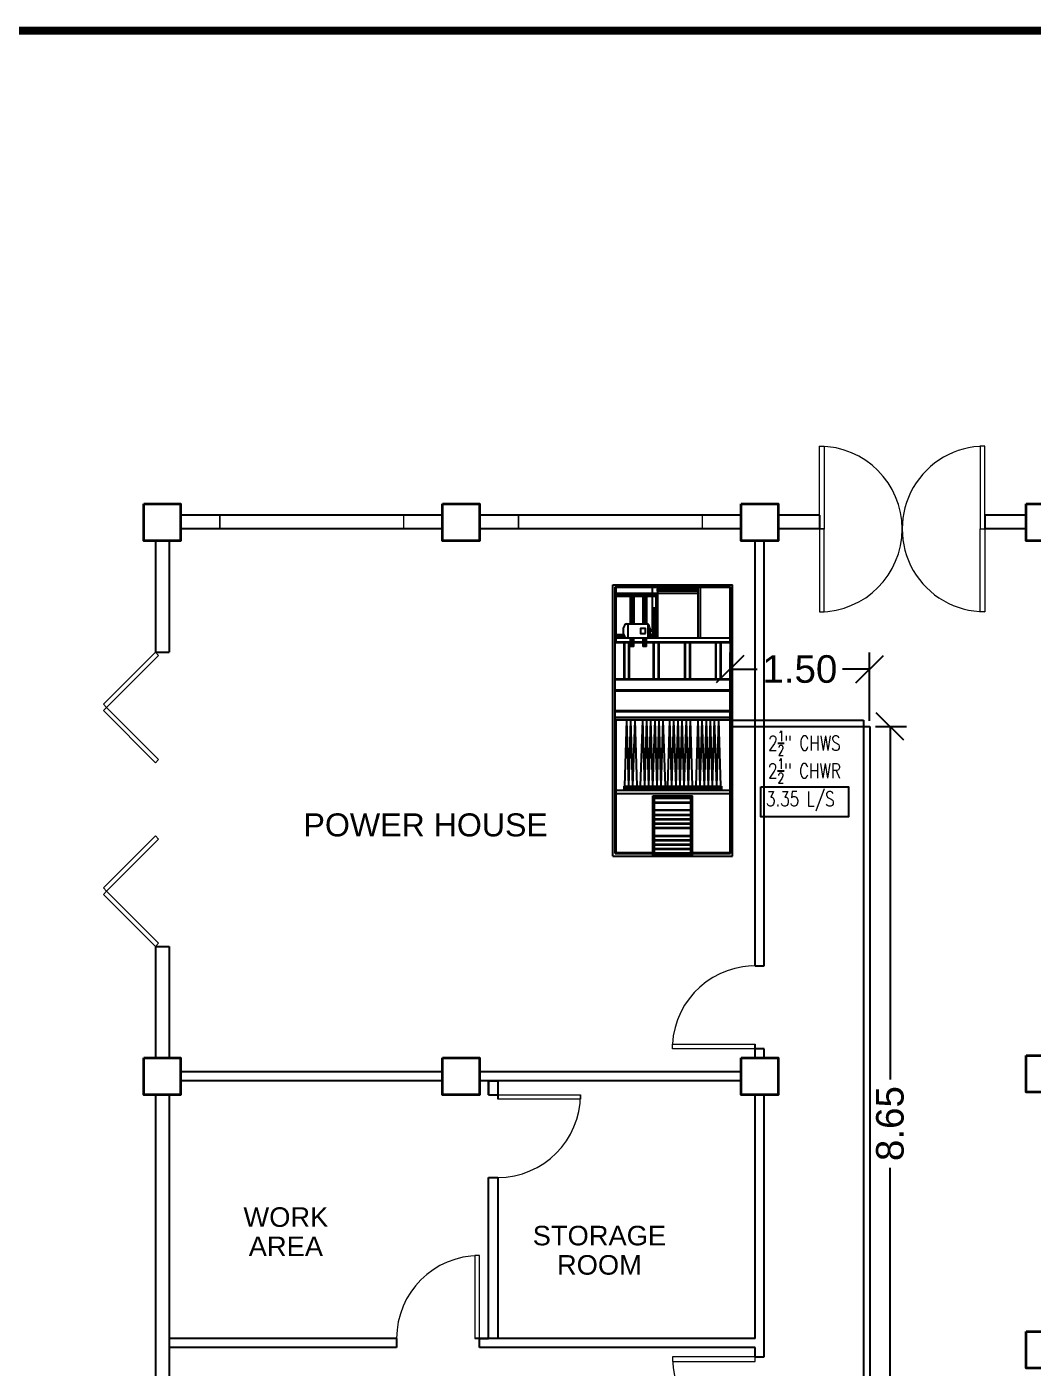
# Model space of a CAD drawing. Header units: millimetres. Extents: x 5 to 598, y 3 to 339.
# Drawn here: x 134.86 to 145.81, y 211.83 to 226.42 of the extents above; entities that cross this region are included whole.
import ezdxf

# ---------------------------------------------------------------- set-up
doc = ezdxf.new("R2010")
doc.units = ezdxf.units.MM
doc.header["$MEASUREMENT"] = 0
for name, color, linetype in [('EQP', 7, 'Continuous'), ('fcu line', 7, 'Continuous'), ('fcu return', 7, 'Continuous'), ('label', 7, 'Continuous'), ('pipe dimension', 7, 'Continuous'), ('pipe label', 7, 'Continuous'), ('template', 7, 'Continuous')]:
    doc.layers.add(name, color=color, linetype=linetype)
doc.styles.add('Arch-Dim', font='simplex.shx', dxfattribs={"width": 0.75})
doc.styles.get("Standard").update_dxf_attribs({"font": 'arial.ttf'})
doc.styles.add('SWISSLT175', font='swissl.ttf', dxfattribs={"height": 0.175})
doc.dimstyles.new('Copy of dimension', dxfattribs={"dimtxt": 0.3, "dimasz": 0.3, "dimexe": 0.18, "dimexo": 0.0625, "dimgap": 0.09, "dimtad": 0, "dimzin": 0, "dimdsep": 46, "dimtxsty": 'Standard', "dimblk": 'OBLIQUE', "dimcen": 0.09, "dimclrd": 256, "dimclre": 256, "dimclrt": 256, "dimadec": 0, "dimazin": 0, "dimtfac": 1, "dimtofl": 0, "dimtmove": 0, "dimatfit": 3, "dimldrblk": 'OBLIQUE', "dimfxl": 1, "dimtolj": 1, "dimtzin": 0, "dimarcsym": 0})

# ---------------------------------------------------------------- blocks, each defined once
blk = doc.blocks.new('_Oblique')
at = {"color": 0, "linetype": 'ByBlock', "lineweight": -2}
blk.add_line((-0.5, -0.5), (0.5, 0.5), dxfattribs=at)
blk = doc.blocks.new('*D10')
at = {"layer": 'Defpoints', "color": 0, "linetype": 'Continuous', "transparency": 16777216}
for p in [(144.033, 219.435), (142.515, 218.812), (144.033, 218.812)]:
    blk.add_point(p, dxfattribs=at)
at = {"layer": 'pipe dimension', "lineweight": -2, "transparency": 16777216}
for p, q in [((142.515, 218.875), (142.515, 219.615)), ((144.033, 218.875), (144.033, 219.615)), ((142.515, 219.435), (142.809, 219.435)), ((144.033, 219.435), (143.739, 219.435))]:
    blk.add_line(p, q, dxfattribs=at)
at = {"layer": 'pipe dimension', "linetype": 'Continuous', "lineweight": -2, "transparency": 16777216, "xscale": 0.3, "yscale": 0.3, "zscale": 0.3, "rotation": 180}
blk.add_blockref('_Oblique', (142.515, 219.435), dxfattribs=at)
at = {"layer": 'pipe dimension', "linetype": 'Continuous', "lineweight": -2, "transparency": 16777216, "xscale": 0.3, "yscale": 0.3, "zscale": 0.3}
blk.add_blockref('_Oblique', (144.033, 219.435), dxfattribs=at)
at = {"layer": 'pipe dimension', "linetype": 'Continuous', "lineweight": 25, "transparency": 16777216, "insert": (143.274, 219.435), "char_height": 0.3, "attachment_point": 5}
blk.add_mtext('\\A1;1.50', dxfattribs=at)
blk = doc.blocks.new('*D11')
at = {"layer": 'Defpoints', "color": 0, "linetype": 'Continuous', "transparency": 16777216}
for p in [(144.033, 218.812), (144.033, 210.174), (144.255, 210.174)]:
    blk.add_point(p, dxfattribs=at)
at = {"layer": 'pipe dimension', "lineweight": -2, "transparency": 16777216}
for p, q in [((144.096, 218.812), (144.435, 218.812)), ((144.255, 218.812), (144.255, 214.974)), ((144.255, 210.174), (144.255, 214.012)), ((144.096, 210.174), (144.435, 210.174))]:
    blk.add_line(p, q, dxfattribs=at)
at = {"layer": 'pipe dimension', "linetype": 'Continuous', "lineweight": -2, "transparency": 16777216, "xscale": 0.3, "yscale": 0.3, "zscale": 0.3}
for p, rotation in [((144.255, 218.812), 90), ((144.255, 210.174), 270)]:
    blk.add_blockref('_Oblique', p, dxfattribs=dict(at, rotation=rotation))
at = {"layer": 'pipe dimension', "linetype": 'Continuous', "lineweight": 25, "transparency": 16777216, "insert": (144.255, 214.493), "char_height": 0.3, "attachment_point": 5, "rotation": 90}
blk.add_mtext('\\A1;8.65', dxfattribs=at)

msp = doc.modelspace()

# ---------------------------------------------------------------- hatches: boundary and pattern name
at = {"layer": 'EQP'}
for points in [[(141.726, 220.31), (142.164, 220.31), (142.164, 220.283), (141.726, 220.283)], [(141.697, 220.101), (141.697, 219.793), (141.677, 219.793), (141.677, 220.101)]]:
    msp.add_hatch(color=256, dxfattribs=at).paths.add_polyline_path(points)

# ---------------------------------------------------------------- linework, layer by layer
at = {"color": 8, "lineweight": 13}
for p, q in [((143.487, 220.96), (143.487, 221.86)), ((143.487, 221.86), (143.537, 221.86)), ((143.537, 221.86), (143.537, 220.959)), ((145.287, 221.86), (145.237, 221.86)), ((145.237, 221.86), (145.237, 220.96)), ((145.287, 220.96), (145.287, 221.86)), ((143.487, 220.96), (143.487, 220.06)), ((143.487, 220.96), (143.537, 220.96)), ((143.537, 220.96), (143.487, 220.96)), ((143.487, 220.909), (143.487, 220.059)), ((143.537, 220.06), (143.537, 220.96)), ((145.237, 220.06), (145.237, 220.96)), ((145.237, 220.96), (145.287, 220.96)), ((145.237, 220.96), (145.287, 220.96)), ((145.287, 221.01), (145.287, 220.91)), ((145.287, 220.96), (145.287, 220.06)), ((145.287, 220.91), (145.287, 220.06)), ((143.487, 220.06), (143.537, 220.06)), ((145.287, 220.06), (145.237, 220.06)), ((141.887, 215.357), (142.787, 215.357)), ((141.887, 215.307), (141.887, 215.357)), ((142.787, 215.307), (141.887, 215.307)), ((139.987, 214.807), (140.887, 214.807)), ((140.887, 214.757), (139.987, 214.757)), ((140.887, 214.807), (140.887, 214.757)), ((139.737, 213.057), (139.737, 212.157)), ((139.787, 213.057), (139.737, 213.057)), ((139.787, 212.157), (139.787, 213.057)), ((141.887, 211.957), (141.887, 211.907)), ((142.787, 211.957), (141.887, 211.957)), ((141.887, 211.907), (142.787, 211.907)), ((142.787, 211.907), (142.787, 211.957))]:
    msp.add_line(p, q, dxfattribs=at)
at = {"color": 8, "lineweight": 25}
for p, q in [((139.387, 221.11), (136.537, 221.11)), ((142.637, 221.11), (139.787, 221.11)), ((143.487, 221.11), (143.037, 221.11)), ((143.487, 221.11), (143.037, 221.11)), ((143.487, 221.11), (143.487, 220.96)), ((145.737, 221.11), (145.287, 221.11)), ((145.737, 221.11), (145.287, 221.11)), ((145.287, 221.11), (145.287, 220.96)), ((139.387, 220.96), (136.537, 220.96)), ((142.637, 220.96), (139.787, 220.96)), ((143.487, 220.96), (143.037, 220.96)), ((145.737, 220.96), (145.287, 220.96)), ((136.262, 220.832), (136.262, 219.62)), ((136.262, 220.832), (136.262, 219.62)), ((136.412, 220.832), (136.412, 219.62)), ((142.787, 216.207), (142.787, 220.832)), ((142.887, 216.207), (142.887, 220.832)), ((136.262, 219.62), (136.412, 219.62)), ((136.262, 216.42), (136.262, 215.207)), ((136.262, 216.42), (136.262, 215.207)), ((136.262, 216.42), (136.412, 216.42)), ((136.412, 216.42), (136.412, 215.207)), ((142.787, 215.207), (142.787, 215.357)), ((142.887, 215.307), (142.787, 215.307)), ((142.887, 215.207), (142.887, 215.307)), ((139.387, 215.057), (136.537, 215.057)), ((142.637, 215.057), (139.787, 215.057)), ((139.387, 214.957), (136.537, 214.957)), ((142.637, 214.957), (139.787, 214.957)), ((139.887, 214.957), (139.987, 214.957)), ((139.887, 214.807), (139.887, 214.957)), ((139.887, 214.957), (139.887, 214.807)), ((139.987, 214.957), (139.987, 214.757)), ((136.262, 214.807), (136.262, 209.207)), ((136.412, 214.807), (136.412, 209.207)), ((139.887, 214.807), (139.987, 214.807)), ((142.787, 212.157), (142.787, 214.807)), ((142.887, 211.957), (142.887, 214.807)), ((139.887, 212.157), (139.887, 213.907)), ((139.887, 213.907), (139.987, 213.907)), ((139.987, 213.907), (139.987, 212.157)), ((138.887, 212.157), (136.412, 212.157)), ((138.887, 212.157), (138.887, 212.057)), ((142.787, 212.157), (139.737, 212.157)), ((139.787, 212.157), (139.887, 212.157)), ((139.787, 212.057), (139.787, 212.157)), ((138.887, 212.057), (136.412, 212.057)), ((142.787, 212.057), (139.787, 212.057)), ((142.787, 211.957), (142.787, 212.057)), ((142.787, 211.957), (142.887, 211.957))]:
    msp.add_line(p, q, dxfattribs=at)
at = {"color": 8, "lineweight": 9}
for p, q in [((136.962, 221.11), (136.962, 220.96)), ((138.962, 221.11), (138.962, 220.96)), ((141.212, 221.11), (140.212, 221.11)), ((140.212, 221.11), (140.212, 220.96)), ((141.212, 221.11), (142.212, 221.11)), ((142.212, 221.11), (142.212, 220.96))]:
    msp.add_line(p, q, dxfattribs=at)
at = {"color": 8, "lineweight": -2}
msp.add_line((142.787, 216.207), (142.887, 216.207), dxfattribs=at)
at = {"color": 8, "lineweight": 35}
for points in [[(136.137, 221.232), (136.537, 221.232), (136.537, 220.832), (136.137, 220.832)], [(139.387, 221.232), (139.787, 221.232), (139.787, 220.832), (139.387, 220.832)], [(142.637, 221.232), (143.037, 221.232), (143.037, 220.832), (142.637, 220.832)], [(145.737, 221.232), (146.137, 221.232), (146.137, 220.832), (145.737, 220.832)], [(136.137, 215.207), (136.537, 215.207), (136.537, 214.807), (136.137, 214.807)], [(139.387, 215.207), (139.787, 215.207), (139.787, 214.807), (139.387, 214.807)], [(142.637, 215.207), (143.037, 215.207), (143.037, 214.807), (142.637, 214.807)], [(145.737, 215.233), (146.137, 215.233), (146.137, 214.833), (145.737, 214.833)], [(145.737, 212.233), (146.137, 212.233), (146.137, 211.833), (145.737, 211.833)]]:
    msp.add_lwpolyline(points, close=True, dxfattribs=at)
at = {"color": 8, "lineweight": 9}
for points in [[(136.962, 221.11), (138.962, 221.11), (138.962, 220.96), (136.962, 220.96)], [(140.212, 221.11), (142.212, 221.11), (142.212, 220.96), (140.212, 220.96)]]:
    msp.add_lwpolyline(points, close=True, dxfattribs=at)
at = {"color": 8, "lineweight": 13}
for points in [[(136.298, 219.585), (136.262, 219.62), (135.697, 219.054), (135.732, 219.019)], [(136.298, 218.453), (136.262, 218.418), (135.697, 218.984), (135.732, 219.019)], [(136.298, 217.587), (136.262, 217.622), (135.697, 217.056), (135.732, 217.021)], [(136.298, 216.455), (136.262, 216.42), (135.697, 216.986), (135.732, 217.021)]]:
    msp.add_lwpolyline(points, close=True, dxfattribs=at)
for centre, radius, start, end in [((143.487, 220.959), 0.9, 270.0079, 90), ((145.287, 220.96), 0.9, 90, 270.0009), ((142.787, 215.307), 0.901, 86.8202, 176.8202), ((139.987, 214.807), 0.9, 270, 0), ((139.787, 212.157), 0.9, 90, 180), ((142.787, 211.957), 0.9, 181.5911, 271.5911)]:
    msp.add_arc(centre, radius, start, end, dxfattribs=at)
at = {"layer": 'EQP'}
for p, q in [((141.241, 220.353), (142.541, 220.353)), ((141.241, 217.403), (141.241, 220.353)), ((141.266, 220.33), (142.519, 220.33)), ((141.266, 217.431), (141.266, 220.33)), ((141.726, 220.322), (141.272, 220.322)), ((141.272, 220.322), (141.272, 219.729)), ((141.667, 220.322), (141.667, 220.258)), ((141.726, 220.322), (141.726, 219.775)), ((142.511, 220.322), (142.164, 220.322)), ((142.164, 220.322), (142.164, 219.775)), ((142.189, 220.322), (142.189, 219.775)), ((142.511, 220.322), (142.511, 219.729)), ((142.519, 217.431), (142.519, 220.33)), ((142.541, 217.403), (142.541, 220.353)), ((142.164, 220.258), (141.272, 220.258)), ((141.428, 220.246), (141.272, 220.246)), ((141.428, 220.243), (141.272, 220.243)), ((141.428, 220.227), (141.272, 220.227)), ((141.428, 220.258), (141.428, 219.928)), ((141.447, 219.928), (141.447, 220.258)), ((141.449, 219.928), (141.449, 220.258)), ((141.468, 220.258), (141.468, 219.928)), ((141.567, 220.246), (141.468, 220.246)), ((141.567, 220.243), (141.468, 220.243)), ((141.567, 220.227), (141.468, 220.227)), ((141.567, 220.258), (141.567, 219.928)), ((141.586, 219.928), (141.586, 220.258)), ((141.588, 219.928), (141.588, 220.258)), ((141.607, 220.258), (141.607, 219.928)), ((141.706, 220.246), (141.607, 220.246)), ((141.706, 220.243), (141.607, 220.243)), ((141.706, 220.227), (141.607, 220.227)), ((141.667, 220.227), (141.667, 219.859)), ((141.706, 220.258), (141.706, 219.775)), ((141.353, 219.881), (141.353, 219.822)), ((141.353, 219.881), (141.353, 219.822)), ((141.388, 219.928), (141.621, 219.928)), ((141.404, 219.928), (141.404, 219.775)), ((141.404, 219.928), (141.404, 219.775)), ((141.404, 219.928), (141.621, 219.928)), ((141.621, 219.928), (141.621, 219.775)), ((141.621, 219.928), (141.621, 219.775)), ((141.641, 219.881), (141.641, 219.822)), ((141.641, 219.881), (141.641, 219.822)), ((141.677, 219.859), (141.641, 219.859)), ((141.428, 219.729), (141.266, 219.729)), ((141.272, 219.812), (141.355, 219.812)), ((141.272, 219.806), (141.358, 219.806)), ((141.272, 219.802), (141.36, 219.802)), ((141.272, 219.793), (141.366, 219.793)), ((141.272, 219.775), (142.511, 219.775)), ((141.428, 219.721), (141.272, 219.721)), ((141.361, 219.327), (141.361, 219.721)), ((141.368, 219.327), (141.368, 219.721)), ((141.415, 219.327), (141.415, 219.721)), ((141.422, 219.327), (141.422, 219.721)), ((141.428, 219.775), (141.428, 219.682)), ((141.447, 219.682), (141.447, 219.775)), ((141.449, 219.682), (141.449, 219.775)), ((141.468, 219.682), (141.468, 219.775)), ((141.567, 219.729), (141.468, 219.729)), ((141.567, 219.721), (141.468, 219.721)), ((141.567, 219.775), (141.567, 219.682)), ((141.586, 219.682), (141.586, 219.775)), ((141.588, 219.682), (141.588, 219.775)), ((141.607, 219.682), (141.607, 219.775)), ((142.519, 219.729), (141.607, 219.729)), ((142.513, 219.721), (141.607, 219.721)), ((141.706, 219.793), (141.634, 219.793)), ((141.706, 219.802), (141.637, 219.802)), ((141.706, 219.806), (141.638, 219.806)), ((141.706, 219.812), (141.64, 219.812)), ((141.677, 219.844), (141.641, 219.844)), ((141.683, 219.327), (141.683, 219.721)), ((141.69, 219.327), (141.69, 219.721)), ((141.736, 219.327), (141.736, 219.721)), ((141.744, 219.327), (141.744, 219.721)), ((142.022, 219.327), (142.022, 219.721)), ((142.029, 219.327), (142.029, 219.721)), ((142.076, 219.327), (142.076, 219.721)), ((142.083, 219.327), (142.083, 219.721)), ((142.358, 219.327), (142.358, 219.721)), ((142.365, 219.327), (142.365, 219.721)), ((142.412, 219.327), (142.412, 219.721)), ((142.419, 219.327), (142.419, 219.721)), ((141.468, 219.682), (141.428, 219.682)), ((141.607, 219.682), (141.567, 219.682)), ((142.519, 219.327), (141.266, 219.327)), ((142.519, 219.318), (141.266, 219.318)), ((142.519, 219.206), (141.266, 219.206)), ((142.519, 219.198), (141.272, 219.198)), ((142.519, 219.196), (141.272, 219.196)), ((142.519, 218.981), (141.266, 218.981)), ((142.519, 218.973), (141.272, 218.973)), ((142.519, 218.91), (141.266, 218.91)), ((142.519, 218.907), (141.266, 218.907)), ((142.519, 218.971), (141.272, 218.971)), ((141.272, 218.883), (141.272, 217.441)), ((142.513, 218.882), (141.272, 218.882)), ((141.368, 218.164), (141.391, 218.882)), ((141.413, 218.164), (141.391, 218.882)), ((141.413, 218.164), (141.436, 218.882)), ((141.458, 218.164), (141.436, 218.882)), ((141.458, 218.164), (141.481, 218.882)), ((141.503, 218.164), (141.481, 218.882)), ((141.541, 218.164), (141.564, 218.882)), ((141.586, 218.164), (141.564, 218.882)), ((141.586, 218.164), (141.608, 218.882)), ((141.631, 218.164), (141.608, 218.882)), ((141.631, 218.164), (141.653, 218.882)), ((141.676, 218.164), (141.653, 218.882)), ((141.676, 218.164), (141.698, 218.882)), ((141.721, 218.164), (141.698, 218.882)), ((141.721, 218.164), (141.743, 218.882)), ((141.766, 218.164), (141.743, 218.882)), ((141.766, 218.164), (141.788, 218.882)), ((141.811, 218.164), (141.788, 218.882)), ((141.837, 218.164), (141.86, 218.882)), ((141.882, 218.164), (141.86, 218.882)), ((141.882, 218.164), (141.904, 218.882)), ((141.927, 218.164), (141.904, 218.882)), ((141.927, 218.164), (141.949, 218.882)), ((141.972, 218.164), (141.949, 218.882)), ((141.972, 218.164), (141.994, 218.882)), ((142.017, 218.164), (141.994, 218.882)), ((142.017, 218.164), (142.039, 218.882)), ((142.062, 218.164), (142.039, 218.882)), ((142.062, 218.164), (142.084, 218.882)), ((142.107, 218.164), (142.084, 218.882)), ((142.145, 218.164), (142.167, 218.882)), ((142.19, 218.164), (142.167, 218.882)), ((142.19, 218.164), (142.212, 218.882)), ((142.235, 218.164), (142.212, 218.882)), ((142.235, 218.164), (142.257, 218.882)), ((142.28, 218.164), (142.257, 218.882)), ((142.28, 218.164), (142.302, 218.882)), ((142.324, 218.164), (142.302, 218.882)), ((142.324, 218.164), (142.347, 218.882)), ((142.369, 218.164), (142.347, 218.882)), ((142.369, 218.164), (142.392, 218.882)), ((142.414, 218.164), (142.392, 218.882)), ((142.513, 218.883), (142.513, 217.441)), ((142.513, 218.116), (141.272, 218.116)), ((141.358, 218.164), (142.423, 218.164)), ((141.358, 218.164), (141.358, 218.116)), ((141.358, 218.149), (142.423, 218.149)), ((141.358, 218.129), (142.423, 218.129)), ((141.522, 218.164), (141.522, 218.116)), ((141.825, 218.164), (141.825, 218.116)), ((142.127, 218.164), (142.127, 218.116)), ((142.423, 218.164), (142.423, 218.116)), ((142.513, 218.08), (141.272, 218.08)), ((141.674, 218.056), (142.107, 218.056)), ((141.674, 217.412), (141.674, 218.056)), ((141.693, 217.412), (141.693, 218.056)), ((141.693, 218.04), (142.088, 218.04)), ((141.693, 218.033), (142.088, 218.033)), ((141.693, 217.988), (142.088, 217.988)), ((141.693, 217.981), (142.088, 217.981)), ((142.088, 217.412), (142.088, 218.056)), ((142.107, 217.412), (142.107, 218.056)), ((141.693, 217.907), (142.088, 217.907)), ((141.693, 217.901), (142.088, 217.901)), ((141.693, 217.854), (142.088, 217.854)), ((141.693, 217.847), (142.088, 217.847)), ((141.693, 217.807), (142.088, 217.807)), ((141.693, 217.8), (142.088, 217.8)), ((141.693, 217.76), (142.088, 217.76)), ((141.693, 217.753), (142.088, 217.753)), ((141.693, 217.713), (142.088, 217.713)), ((141.693, 217.706), (142.088, 217.706)), ((141.693, 217.626), (142.088, 217.626)), ((141.693, 217.619), (142.088, 217.619)), ((141.693, 217.579), (142.088, 217.579)), ((141.693, 217.572), (142.088, 217.572)), ((141.693, 217.532), (142.088, 217.532)), ((141.693, 217.525), (142.088, 217.525)), ((141.241, 217.403), (142.541, 217.403)), ((141.266, 217.431), (141.674, 217.431)), ((141.272, 217.441), (141.674, 217.441)), ((141.674, 217.412), (142.107, 217.412)), ((141.693, 217.485), (142.088, 217.485)), ((141.693, 217.478), (142.088, 217.478)), ((141.693, 217.438), (142.088, 217.438)), ((141.693, 217.431), (142.088, 217.431)), ((142.107, 217.441), (142.513, 217.441)), ((142.107, 217.431), (142.519, 217.431))]:
    msp.add_line(p, q, dxfattribs=at)
for points in [[(141.726, 220.31), (142.164, 220.31), (142.164, 220.283), (141.726, 220.283)], [(141.697, 220.101), (141.697, 219.793), (141.677, 219.793), (141.677, 220.101)], [(141.595, 219.825), (141.595, 219.877), (141.54, 219.877), (141.54, 219.825)]]:
    msp.add_lwpolyline(points, close=True, dxfattribs=at)
for centre, radius, start, end in [((141.42, 219.868), 0.0687, 118.1626, 169.0592), ((141.554, 219.872), 0.0881, 5.8073, 39.822), ((141.42, 219.835), 0.0687, 190.9408, 241.8374), ((141.562, 219.827), 0.0791, 318.1775, 356.1932)]:
    msp.add_arc(centre, radius, start, end, dxfattribs=at)
at = {"layer": 'fcu line', "linetype": 'Continuous'}
for p, q in [((142.519, 218.81), (144.037, 218.81)), ((144.037, 218.81), (144.037, 210.171))]:
    msp.add_line(p, q, dxfattribs=at)
at = {"layer": 'fcu return', "linetype": 'Continuous'}
for p, q in [((142.519, 218.88), (143.967, 218.88)), ((143.967, 218.88), (143.967, 210.101))]:
    msp.add_line(p, q, dxfattribs=at)
at = {"layer": 'pipe label', "color": 2, "linetype": 'Continuous', "lineweight": 25}
msp.add_lwpolyline([(142.851, 218.155), (143.803, 218.155), (143.803, 217.828), (142.851, 217.828)], close=True, dxfattribs=at)
at = {"layer": 'template', "linetype": 'Continuous', "const_width": 0.0853}
msp.add_lwpolyline([(115.409, 162), (205.66, 162), (205.66, 226.379), (115.409, 226.379)], close=True, dxfattribs=at)

# ---------------------------------------------------------------- texts
at = {"layer": 'label', "color": 8, "lineweight": -2, "ltscale": 0.4, "attachment_point": 5, "line_spacing_factor": 0.9, "style": 'SWISSLT175'}
for s, insert, char_height in [('POWER HOUSE', (139.203, 217.74), 0.25), ('WORK\\PAREA', (137.682, 213.317), 0.2125), ('STORAGE\\PROOM', (141.093, 213.114), 0.2125)]:
    msp.add_mtext(s, dxfattribs=dict(at, insert=insert, char_height=char_height))
at = {"layer": 'pipe label', "color": 3, "linetype": 'Continuous', "lineweight": 25, "insert": (142.93, 218.766), "char_height": 0.16, "attachment_point": 1, "style": 'Arch-Dim'}
msp.add_mtext_dynamic_manual_height_columns('\\A1;{\\H1x;2\\H0.7x;\\S1/2;}" CHWS', width=0.88035, gutter_width=1.011, heights=[0], dxfattribs=at)
at = {"layer": 'pipe label', "color": 240, "linetype": 'Continuous', "lineweight": 25, "insert": (142.927, 218.463), "char_height": 0.16, "attachment_point": 1, "style": 'Arch-Dim'}
msp.add_mtext_dynamic_manual_height_columns('\\A1;{\\H1x;2\\H0.7x;\\S1/2;}" CHWR', width=0.88035, gutter_width=1.011, heights=[0], dxfattribs=at)
at = {"layer": 'pipe label', "color": 2, "linetype": 'Continuous', "lineweight": 25, "insert": (142.906, 218.105), "char_height": 0.16, "attachment_point": 1, "style": 'Arch-Dim'}
msp.add_mtext_dynamic_manual_height_columns('3.35 L/S', width=0.89967, gutter_width=1.011, heights=[0], dxfattribs=at)

# ---------------------------------------------------------------- dimensions: what is measured, and where the dimension line sits
at = {"layer": 'pipe dimension', "linetype": 'Continuous', "lineweight": 25}
dim = msp.add_linear_dim(base=(144.033, 219.435), p1=(142.515, 218.812), p2=(144.033, 218.812), text='1.50', dimstyle='Copy of dimension', dxfattribs=at)
dim.commit()
dim.dimension.update_dxf_attribs({"geometry": '*D10', "text_midpoint": (143.274, 219.435)})
dim = msp.add_linear_dim(base=(144.255, 210.174), p1=(144.033, 218.812), p2=(144.033, 210.174), angle=90, text='8.65', dimstyle='Copy of dimension', dxfattribs=at)
dim.commit()
dim.dimension.update_dxf_attribs({"geometry": '*D11', "text_midpoint": (144.255, 214.493), "dimtype": 160})

doc.saveas('drawing.dxf')
